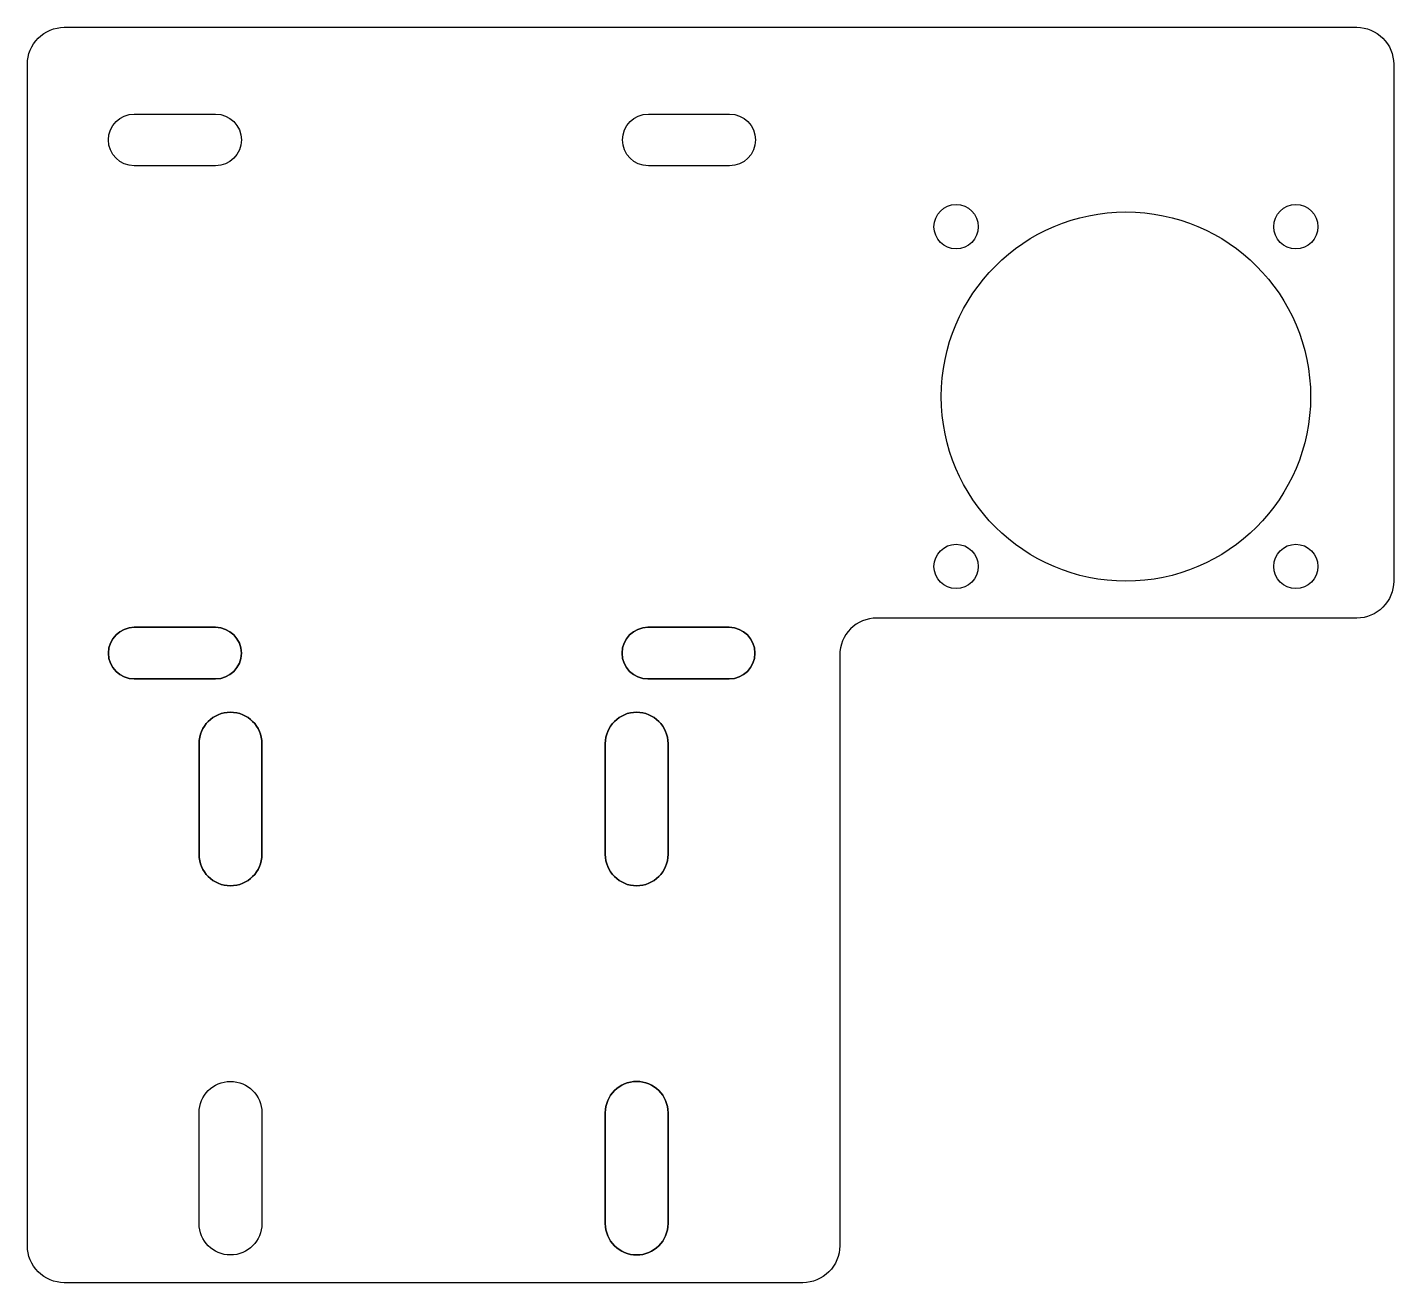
# Model space of a CAD drawing. Header units: millimetres. Extents: x -54 to 131, y -120 to 50.
import ezdxf

# ---------------------------------------------------------------- set-up
doc = ezdxf.new("R2010")
doc.units = ezdxf.units.MM
doc.layers.get('0').update_dxf_attribs({"linetype": 'CONTINUOUS'})

msp = doc.modelspace()

# ---------------------------------------------------------------- linework, layer by layer
for points in [[(-54.45, 45, -0.414214), (-49.45, 50), (125.55, 50, -0.414214), (130.55, 45), (130.55, -25, -0.414214), (125.55, -30), (60.55, -30, 0.414214), (55.55, -35), (55.55, -115, -0.414214), (50.55, -120), (-49.45, -120, -0.414214), (-54.45, -115)], [(-54.45, 45, -0.414214), (-49.45, 50), (125.55, 50, -0.414214), (130.55, 45), (130.55, -25, -0.414214), (125.55, -30), (60.55, -30, 0.414214), (55.55, -35), (55.55, -115, -0.414214), (50.55, -120), (-49.45, -120, -0.414214), (-54.45, -115)], [(-28.97, 38.25, -1), (-28.97, 31.25), (-39.97, 31.25, -1), (-39.97, 38.25)], [(-28.97, 31.25), (-39.97, 31.25, -1), (-39.97, 38.25), (-28.97, 38.25, -1)], [(29.63, 31.25, -1), (29.63, 38.25), (40.63, 38.25, -1), (40.63, 31.25)], [(29.63, 38.25), (40.63, 38.25, -1), (40.63, 31.25), (29.63, 31.25, -1)], [(-39.97, -38.25), (-28.97, -38.25, 1), (-28.97, -31.25), (-39.97, -31.25, 1)], [(-28.97, -38.25), (-39.97, -38.25, -1), (-39.97, -31.25), (-28.97, -31.25, -1)], [(29.57, -38.25), (40.57, -38.25, 1), (40.57, -31.25), (29.57, -31.25, 1)], [(40.57, -38.25), (29.57, -38.25, -1), (29.57, -31.25), (40.57, -31.25, -1)], [(-31.2, -47), (-31.2, -62, 1), (-22.7, -62), (-22.7, -47, 1)], [(-31.2, -47, -1), (-22.7, -47), (-22.7, -62, -1), (-31.2, -62)], [(23.8, -47), (23.8, -62, 1), (32.3, -62), (32.3, -47, 1)], [(23.8, -47, -1), (32.3, -47), (32.3, -62, -1), (23.8, -62)], [(-31.2, -97, -1), (-22.7, -97), (-22.7, -112, -1), (-31.2, -112)], [(-22.7, -97), (-22.7, -112, -1), (-31.2, -112), (-31.2, -97, -1)], [(23.8, -97), (23.8, -112, 1), (32.3, -112), (32.3, -97, 1)], [(23.8, -97, -1), (32.3, -97), (32.3, -112, -1), (23.8, -112)]]:
    msp.add_lwpolyline(points, format="xyb", close=True)
for centre, radius in [((71.3, 23), 3), ((71.3, 23), 3), ((117.3, 23), 3), ((117.3, 23), 3), ((94.3, 0), 25), ((94.3, 0), 25), ((71.3, -23), 3), ((71.3, -23), 3), ((117.3, -23), 3), ((117.3, -23), 3)]:
    msp.add_circle(centre, radius)

doc.saveas('drawing.dxf')
